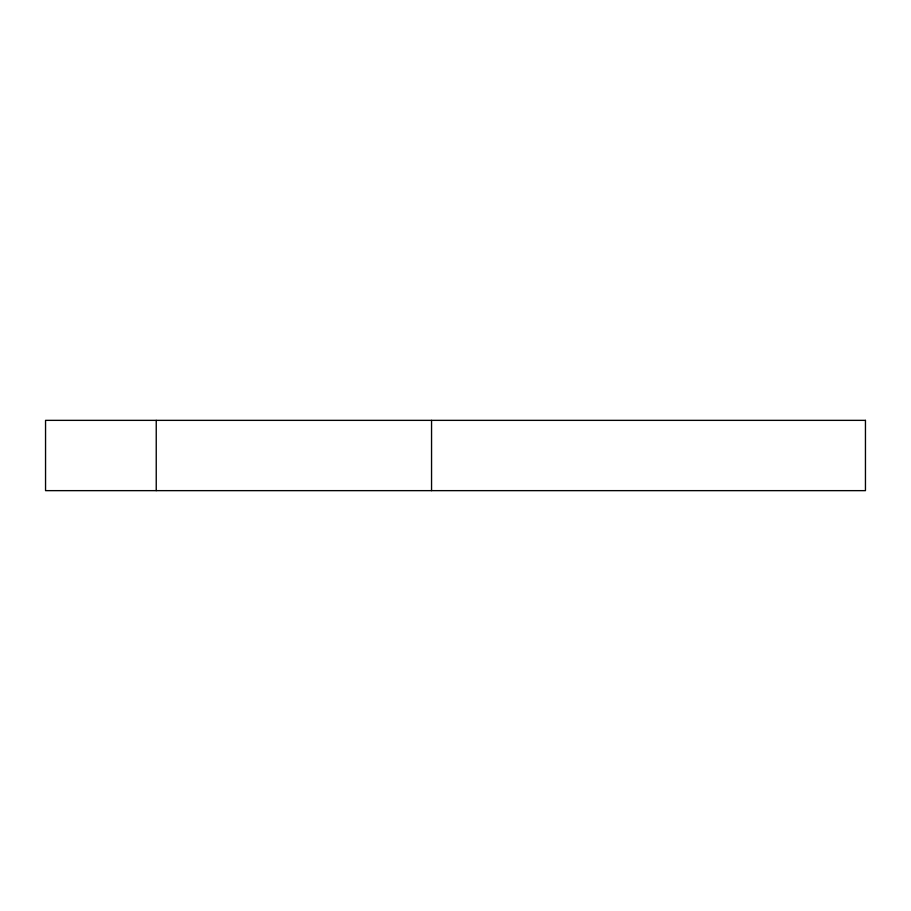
<?xml version="1.0" encoding="UTF-8"?>
<svg xmlns="http://www.w3.org/2000/svg" width="911" height="911" viewBox="0 0 911 911"><rect width="100%" height="100%" fill="white"/><g stroke="black" fill="none" stroke-linecap="round" stroke-linejoin="round"><path stroke-width="1.37" d="M431.552 420.358L431.552 490.642M156.236 420.358L156.236 490.642M865.45 420.358L45.55 420.358L45.55 490.642L865.45 490.642L865.45 420.358"/></g></svg>
